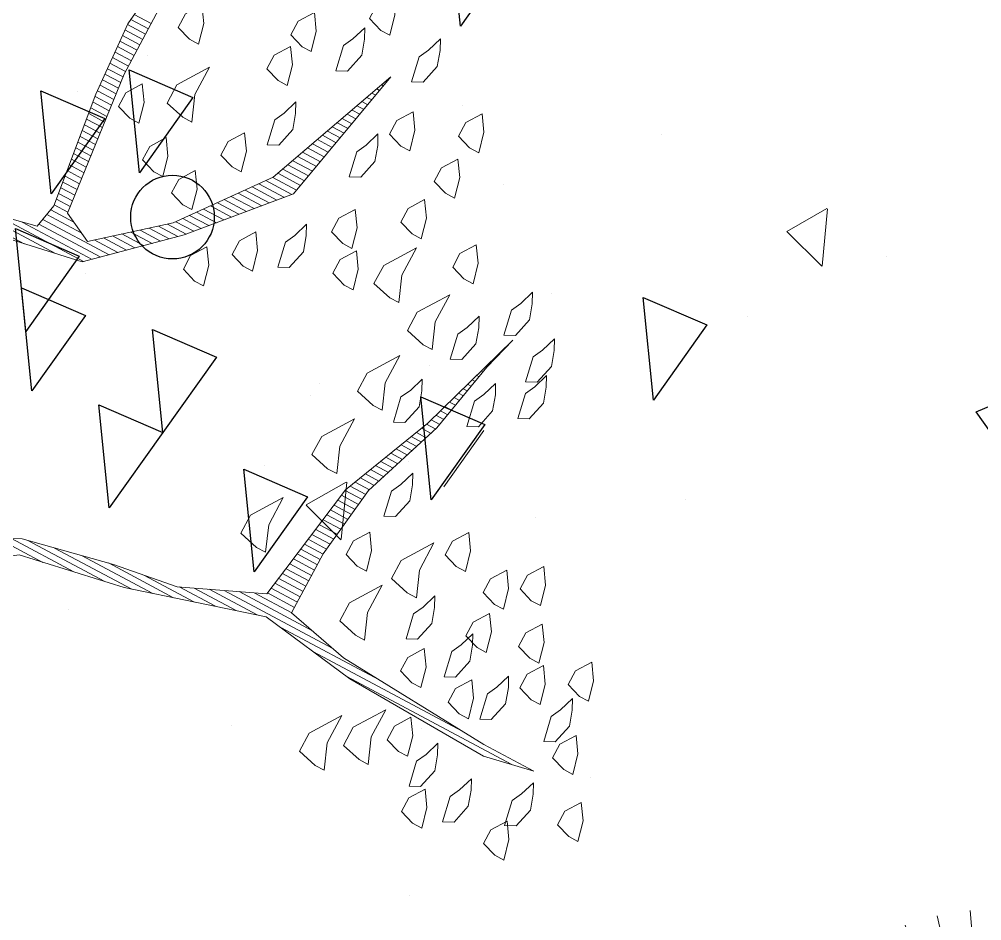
# Model space of a CAD drawing. Header units: millimetres. Extents: x 111 to 1506, y 14 to 566.
# Drawn here: x 251.087 to 252.194, y 195.896 to 196.932 of the extents above; entities that cross this region are included whole.
import ezdxf

# ---------------------------------------------------------------- set-up
doc = ezdxf.new("R2010")
doc.units = ezdxf.units.MM
for name, color, linetype, lineweight in [('ARBOLES', 78, 'Continuous', 5), ('G', 254, 'Continuous', 5), ('PALMERAS114', 114, 'Continuous', 5)]:
    doc.layers.add(name, color=color, linetype=linetype, lineweight=lineweight)
doc.layers.add('FURN', color=253, linetype='Continuous')
doc.styles.add('ATTR', font='romans.shx', dxfattribs={"width": 0.8, "height": 2.52})

# ---------------------------------------------------------------- blocks, each defined once
blk = doc.blocks.new('*X16')
at = {"color": 0}
for p, q in [((18.33, 17.82), (18.3316, 17.82)), ((18.3261, 17.81), (18.3296, 17.81)), ((18.3182, 17.79), (18.3254, 17.79)), ((18.3221, 17.8), (18.3275, 17.8)), ((18.3143, 17.78), (18.3234, 17.78)), ((18.3064, 17.76), (18.3192, 17.76)), ((18.3104, 17.77), (18.3213, 17.77)), ((18.2986, 17.74), (18.3151, 17.74)), ((18.3025, 17.75), (18.3171, 17.75)), ((18.2946, 17.73), (18.313, 17.73)), ((17.9093, 17.71), (17.9423, 17.71)), ((17.9105, 17.72), (17.9423, 17.72)), ((18.2868, 17.71), (18.3089, 17.71)), ((18.2907, 17.72), (18.3109, 17.72)), ((17.9083, 17.7), (17.9423, 17.7)), ((18.2829, 17.7), (18.3068, 17.7)), ((17.909, 17.69), (17.9423, 17.69)), ((17.9097, 17.68), (17.9423, 17.68)), ((18.275, 17.68), (18.3027, 17.68)), ((18.2789, 17.69), (18.3047, 17.69)), ((17.9103, 17.67), (17.9423, 17.67)), ((17.911, 17.66), (17.9423, 17.66)), ((18.2671, 17.66), (18.2985, 17.66)), ((18.2711, 17.67), (18.3006, 17.67)), ((17.9117, 17.65), (17.9423, 17.65)), ((18.2632, 17.65), (18.2965, 17.65)), ((17.9123, 17.64), (17.9423, 17.64)), ((17.913, 17.63), (17.9423, 17.63)), ((18.2554, 17.63), (18.2923, 17.63)), ((18.2593, 17.64), (18.2944, 17.64)), ((17.9137, 17.62), (17.9428, 17.62)), ((18.2514, 17.62), (18.2903, 17.62)), ((17.9143, 17.61), (17.9438, 17.61)), ((17.915, 17.6), (17.9448, 17.6)), ((18.2436, 17.6), (18.2861, 17.6)), ((18.2475, 17.61), (18.2882, 17.61)), ((17.9157, 17.59), (17.9459, 17.59)), ((17.9163, 17.58), (17.9469, 17.58)), ((18.2317, 17.58), (18.2805, 17.58)), ((18.2394, 17.59), (18.284, 17.59)), ((17.9172, 17.57), (17.9479, 17.57)), ((18.2241, 17.57), (18.2717, 17.57)), ((17.9186, 17.56), (17.949, 17.56)), ((17.9199, 17.55), (17.95, 17.55)), ((18.2088, 17.55), (18.254, 17.55)), ((18.2164, 17.56), (18.2628, 17.56)), ((17.9212, 17.54), (17.951, 17.54)), ((18.2011, 17.54), (18.2452, 17.54)), ((17.9225, 17.53), (17.9521, 17.53)), ((17.9238, 17.52), (17.9531, 17.52)), ((18.1858, 17.52), (18.2276, 17.52)), ((18.1935, 17.53), (18.2364, 17.53)), ((18.7099, 17.52), (18.7105, 17.52)), ((18.7131, 17.53), (18.7134, 17.53)), ((17.9251, 17.51), (17.9541, 17.51)), ((17.9264, 17.5), (17.9552, 17.5)), ((18.1706, 17.5), (18.2099, 17.5)), ((18.1782, 17.51), (18.2187, 17.51)), ((18.7035, 17.5), (18.7048, 17.5)), ((18.7067, 17.51), (18.7077, 17.51)), ((17.9277, 17.49), (17.9562, 17.49)), ((18.1629, 17.49), (18.2011, 17.49)), ((18.7003, 17.49), (18.7019, 17.49)), ((17.929, 17.48), (17.9572, 17.48)), ((17.9303, 17.47), (17.9583, 17.47)), ((18.1476, 17.47), (18.1834, 17.47)), ((18.1553, 17.48), (18.1923, 17.48)), ((18.694, 17.47), (18.6971, 17.47)), ((18.6971, 17.48), (18.6991, 17.48)), ((17.9316, 17.46), (17.9593, 17.46)), ((18.14, 17.46), (18.1746, 17.46)), ((18.6908, 17.46), (18.6951, 17.46)), ((17.9329, 17.45), (17.9604, 17.45)), ((17.9342, 17.44), (17.9614, 17.44)), ((18.1221, 17.44), (18.157, 17.44)), ((18.1323, 17.45), (18.1658, 17.45)), ((18.6844, 17.44), (18.6911, 17.44)), ((18.6876, 17.45), (18.6931, 17.45)), ((17.9355, 17.43), (17.9624, 17.43)), ((18.1103, 17.43), (18.1467, 17.43)), ((18.6812, 17.43), (18.6891, 17.43)), ((17.9368, 17.42), (17.9635, 17.42)), ((17.9381, 17.41), (17.9645, 17.41)), ((18.0867, 17.41), (18.1253, 17.41)), ((18.0985, 17.42), (18.136, 17.42)), ((18.6749, 17.41), (18.6851, 17.41)), ((18.6781, 17.42), (18.6871, 17.42)), ((17.9394, 17.4), (17.9655, 17.4)), ((17.9407, 17.39), (17.9666, 17.39)), ((18.063, 17.39), (18.1038, 17.39)), ((18.0748, 17.4), (18.1146, 17.4)), ((18.6685, 17.39), (18.6811, 17.39)), ((18.6717, 17.4), (18.6831, 17.4)), ((17.942, 17.38), (17.9676, 17.38)), ((18.0512, 17.38), (18.0931, 17.38)), ((18.6653, 17.38), (18.6791, 17.38)), ((17.9387, 17.36), (18.004, 17.36)), ((17.9407, 17.37), (17.984, 17.37)), ((18.0276, 17.36), (18.0717, 17.36)), ((18.0394, 17.37), (18.0824, 17.37)), ((18.659, 17.36), (18.6751, 17.36)), ((18.6621, 17.37), (18.6771, 17.37)), ((17.9367, 17.35), (18.061, 17.35)), ((18.6555, 17.35), (18.6727, 17.35)), ((17.9087, 17.33), (18.0396, 17.33)), ((17.9347, 17.34), (18.0503, 17.34)), ((18.6471, 17.33), (18.6656, 17.33)), ((18.6513, 17.34), (18.6692, 17.34)), ((17.8487, 17.31), (17.9816, 17.31)), ((17.8637, 17.32), (18.0288, 17.32)), ((18.6387, 17.31), (18.6586, 17.31)), ((18.6429, 17.32), (18.6621, 17.32)), ((17.8387, 17.3), (17.9283, 17.3)), ((18.6345, 17.3), (18.6551, 17.3)), ((18.626, 17.28), (18.648, 17.28)), ((18.6303, 17.29), (18.6515, 17.29)), ((18.6218, 17.27), (18.6445, 17.27)), ((18.6134, 17.25), (18.6374, 17.25)), ((18.6176, 17.26), (18.6409, 17.26)), ((18.605, 17.23), (18.6303, 17.23)), ((18.6092, 17.24), (18.6339, 17.24)), ((18.6008, 17.22), (18.6268, 17.22)), ((18.5924, 17.2), (18.6215, 17.2)), ((18.5966, 17.21), (18.6233, 17.21)), ((18.5884, 17.19), (18.6202, 17.19)), ((18.5853, 17.17), (18.6175, 17.17)), ((18.5868, 17.18), (18.6189, 17.18)), ((18.5821, 17.15), (18.6149, 17.15)), ((18.5837, 17.16), (18.6162, 17.16)), ((18.5805, 17.14), (18.6135, 17.14)), ((18.5774, 17.12), (18.6109, 17.12)), ((18.5789, 17.13), (18.6122, 17.13)), ((18.5758, 17.11), (18.6095, 17.11)), ((18.5726, 17.09), (18.6069, 17.09)), ((18.5742, 17.1), (18.6082, 17.1)), ((18.571, 17.08), (18.6056, 17.08)), ((18.5679, 17.06), (18.6056, 17.06)), ((18.5695, 17.07), (18.6056, 17.07)), ((18.5647, 17.04), (18.6056, 17.04)), ((18.5663, 17.05), (18.6056, 17.05)), ((18.5632, 17.03), (18.6056, 17.03)), ((18.5598, 17.01), (18.6056, 17.01)), ((18.5615, 17.02), (18.6056, 17.02)), ((18.5582, 17), (18.6056, 17)), ((18.5548, 16.98), (18.6056, 16.98)), ((18.5565, 16.99), (18.6056, 16.99)), ((18.5125, 16.96), (18.6485, 16.96)), ((18.5353, 16.97), (18.6056, 16.97)), ((18.4896, 16.95), (18.6918, 16.95)), ((18.4439, 16.93), (18.523, 16.93)), ((18.4668, 16.94), (18.5567, 16.94)), ((18.6009, 16.94), (18.7864, 16.94)), ((18.6675, 16.93), (18.9464, 16.93)), ((18.4211, 16.92), (18.4892, 16.92)), ((18.7342, 16.92), (19.0449, 16.92)), ((18.2995, 16.9), (18.4217, 16.9)), ((18.3608, 16.91), (18.4555, 16.91)), ((18.2095, 16.88), (18.3542, 16.88)), ((18.2545, 16.89), (18.388, 16.89)), ((18.1645, 16.87), (18.3086, 16.87)), ((18.1192, 16.85), (18.2036, 16.85)), ((18.1392, 16.86), (18.2561, 16.86))]:
    blk.add_line(p, q, dxfattribs=at)
blk = doc.blocks.new('E1E')
at = {"layer": 'ARBOLES', "ltscale": 0.2}
for p, q in [((95.3825, 57.8989), (95.3825, 57.8989)), ((95.1169, 57.82), (95.1169, 57.82)), ((94.7808, 57.7703), (94.7808, 57.7703)), ((94.9516, 57.6149), (94.9516, 57.6149)), ((95.7341, 57.5948), (95.7341, 57.5948)), ((95.3729, 57.5622), (95.3729, 57.5622)), ((95.2847, 57.4872), (95.2267, 57.5419)), ((95.2942, 57.551), (95.227, 57.5425)), ((95.2854, 57.4877), (95.2946, 57.5508)), ((94.7552, 57.4724), (94.7552, 57.4724)), ((95.4096, 57.4529), (95.4096, 57.4529)), ((95.9403, 57.448), (95.9403, 57.448)), ((95.4163, 57.4332), (95.4163, 57.4332)), ((95.2543, 57.4023), (95.2543, 57.4023)), ((95.2247, 57.2935), (95.1969, 57.385)), ((95.9202, 57.3422), (95.9202, 57.3422)), ((95.7535, 57.3323), (95.7535, 57.3323)), ((95.0851, 57.311), (95.0851, 57.311)), ((95.3415, 57.2983), (95.3415, 57.2983)), ((94.9776, 57.1326), (94.9776, 57.1326)), ((95.3165, 57.1024), (95.3165, 57.1024)), ((95.4768, 57.0625), (95.4768, 57.0625)), ((95.5976, 57.0405), (95.5976, 57.0405)), ((95.1247, 56.908), (95.1247, 56.908)), ((95.3965, 56.8481), (95.3965, 56.8481)), ((95.1839, 56.7935), (95.1166, 56.785)), ((95.175, 56.7302), (95.1842, 56.7933)), ((95.1744, 56.7297), (95.1164, 56.7844)), ((95.072, 56.7062), (95.072, 56.7062))]:
    blk.add_line(p, q, dxfattribs=at)
for points in [[(95.5632, 58.0431), (95.4838, 57.9065), (95.3588, 57.8196), (95.2064, 57.6894), (95.0676, 57.651), (94.8696, 57.5706), (94.8103, 57.5286), (94.8819, 57.5605), (95.0958, 57.6402), (95.189, 57.6583), (95.2267, 57.5738), (95.2571, 57.4704), (95.2673, 57.3425), (95.2913, 57.2362), (95.2985, 57.1849), (95.2803, 57.3482), (95.2773, 57.495), (95.2418, 57.6273), (95.231, 57.6692), (95.3147, 57.761), (95.3935, 57.8117), (95.499, 57.8898), (95.6102, 58.0251)], [(95.8454, 57.6544), (95.75, 57.5886), (95.693, 57.4541), (95.6447, 57.3001), (95.6897, 57.0941), (95.6801, 57.308), (95.7154, 57.4563), (95.7681, 57.5655), (95.8158, 57.5633), (95.9193, 57.3834), (95.9802, 57.2468)], [(96.0243, 57.1651), (95.9714, 57.3364), (95.9215, 57.4311), (95.8354, 57.572), (95.8274, 57.6074), (95.8801, 57.6465), (95.909, 57.7217), (95.9538, 57.7962), (95.9957, 57.8071), (96.1128, 57.719), (96.1404, 57.6221), (96.1426, 57.5296)]]:
    blk.add_lwpolyline(points, dxfattribs=at)
for points in [[(95.0025, 57.7623), (95.0314, 57.7674), (95.0429, 57.7413), (95.0343, 57.6907), (95.0169, 57.7298), (94.9894, 57.7565)], [(94.9714, 57.7095), (95.0003, 57.7146), (95.0119, 57.6885), (95.0033, 57.6379), (94.9859, 57.677), (94.9584, 57.7037)], [(94.8565, 57.7051), (94.8789, 57.7072), (94.8876, 57.6877), (94.8832, 57.6624), (94.8616, 57.6761), (94.8435, 57.6993)], [(94.9201, 57.6321), (94.9208, 57.648), (94.8999, 57.6776), (94.8898, 57.6653), (94.8948, 57.6364), (94.91, 57.6198), (94.9223, 57.6097)], [(94.8529, 57.6255), (94.8536, 57.6414), (94.8326, 57.6711), (94.8225, 57.6588), (94.8276, 57.6299), (94.8428, 57.6132), (94.8551, 57.6031)], [(94.9469, 57.6596), (94.9693, 57.6618), (94.978, 57.6423), (94.9736, 57.6169), (94.9519, 57.6307), (94.9339, 57.6538)], [(95.2902, 57.641), (95.3192, 57.6461), (95.3307, 57.6201), (95.3221, 57.5695), (95.3047, 57.6085), (95.2772, 57.6352)], [(94.7517, 57.6428), (94.7741, 57.645), (94.7828, 57.6255), (94.7785, 57.6002), (94.7568, 57.6139), (94.7387, 57.637)], [(94.7959, 57.5612), (94.7966, 57.5771), (94.7756, 57.6067), (94.7655, 57.5944), (94.7705, 57.5655), (94.7857, 57.5489), (94.798, 57.5388)], [(95.1103, 57.6076), (95.1392, 57.6127), (95.1508, 57.5867), (95.1421, 57.5361), (95.1248, 57.5751), (95.0973, 57.6019)], [(95.0105, 57.5866), (95.0329, 57.5888), (95.0416, 57.5693), (95.0373, 57.544), (95.0156, 57.5577), (94.9975, 57.5808)], [(94.9361, 57.5613), (94.9585, 57.5634), (94.9672, 57.5439), (94.9629, 57.5186), (94.9412, 57.5323), (94.9231, 57.5555)], [(95.0836, 57.51), (95.0843, 57.5259), (95.0633, 57.5556), (95.0532, 57.5433), (95.0583, 57.5144), (95.0735, 57.4977), (95.0858, 57.4876)], [(94.7091, 57.5459), (94.7315, 57.5481), (94.7402, 57.5286), (94.7359, 57.5033), (94.7142, 57.517), (94.6961, 57.5401)], [(94.9332, 57.4976), (94.934, 57.5135), (94.913, 57.5432), (94.9029, 57.5309), (94.9079, 57.502), (94.9231, 57.4853), (94.9354, 57.4752)], [(95.0099, 57.5006), (95.0106, 57.5165), (94.9896, 57.5461), (94.9795, 57.5338), (94.9846, 57.5049), (94.9998, 57.4883), (95.0121, 57.4782)], [(95.1841, 57.547), (95.2065, 57.5492), (95.2151, 57.5296), (95.2108, 57.5043), (95.1891, 57.5181), (95.171, 57.5412)], [(95.1125, 57.5151), (95.1414, 57.5202), (95.153, 57.4942), (95.1444, 57.4436), (95.127, 57.4826), (95.0995, 57.5093)], [(95.3157, 57.4965), (95.3446, 57.5015), (95.3561, 57.4755), (95.3475, 57.4249), (95.3301, 57.4639), (95.3026, 57.4907)], [(94.7865, 57.4946), (94.8089, 57.4968), (94.8176, 57.4773), (94.8133, 57.452), (94.7916, 57.4657), (94.7735, 57.4889)], [(94.8545, 57.447), (94.8552, 57.4629), (94.8342, 57.4925), (94.8241, 57.4802), (94.8292, 57.4513), (94.8444, 57.4347), (94.8567, 57.4246)], [(94.9933, 57.4854), (95.0157, 57.4876), (95.0243, 57.4681), (95.02, 57.4428), (94.9983, 57.4565), (94.9802, 57.4796)], [(94.8906, 57.4709), (94.913, 57.4731), (94.9217, 57.4535), (94.9174, 57.4282), (94.8957, 57.442), (94.8776, 57.4651)], [(95.2362, 57.4299), (95.2369, 57.4458), (95.2159, 57.4754), (95.2058, 57.4631), (95.2109, 57.4342), (95.2261, 57.4176), (95.2384, 57.4075)], [(95.6337, 57.4822), (95.6561, 57.4844), (95.6648, 57.4649), (95.6605, 57.4396), (95.6388, 57.4533), (95.6207, 57.4764)], [(94.9369, 57.4369), (94.9593, 57.4391), (94.968, 57.4196), (94.9637, 57.3943), (94.942, 57.408), (94.9239, 57.4311)], [(95.0996, 57.4392), (95.122, 57.4414), (95.1306, 57.4219), (95.1263, 57.3966), (95.1046, 57.4103), (95.0865, 57.4334)], [(95.7877, 57.4339), (95.8102, 57.4361), (95.8188, 57.4166), (95.8145, 57.3913), (95.7928, 57.405), (95.7747, 57.4281)], [(95.0258, 57.4298), (95.0482, 57.4319), (95.0569, 57.4124), (95.0526, 57.3871), (95.0309, 57.4008), (95.0128, 57.424)], [(95.727, 57.4302), (95.7494, 57.4324), (95.7581, 57.4129), (95.7538, 57.3876), (95.7321, 57.4013), (95.714, 57.4245)], [(94.8531, 57.4152), (94.8755, 57.4174), (94.8842, 57.3978), (94.8798, 57.3725), (94.8581, 57.3863), (94.8401, 57.4094)], [(95.6085, 57.4164), (95.6309, 57.4186), (95.6396, 57.3991), (95.6353, 57.3738), (95.6136, 57.3875), (95.5955, 57.4106)], [(95.8666, 57.4144), (95.889, 57.4166), (95.8976, 57.3971), (95.8933, 57.3718), (95.8716, 57.3855), (95.8535, 57.4086)], [(95.3461, 57.3931), (95.375, 57.3982), (95.3866, 57.3722), (95.3779, 57.3216), (95.3606, 57.3606), (95.3331, 57.3873)], [(94.9984, 57.3864), (95.0208, 57.3885), (95.0295, 57.369), (95.0252, 57.3437), (95.0035, 57.3575), (94.9854, 57.3806)], [(95.3309, 57.3396), (95.3317, 57.3555), (95.3107, 57.3851), (95.3006, 57.3728), (95.3056, 57.3439), (95.3208, 57.3273), (95.3331, 57.3172)], [(95.5984, 57.334), (95.5991, 57.3499), (95.5781, 57.3795), (95.568, 57.3672), (95.5731, 57.3383), (95.5883, 57.3217), (95.6006, 57.3116)], [(95.8225, 57.3559), (95.8514, 57.3609), (95.863, 57.3349), (95.8544, 57.2843), (95.837, 57.3233), (95.8095, 57.3501)], [(95.7264, 57.3442), (95.7488, 57.3464), (95.7575, 57.3269), (95.7531, 57.3016), (95.7314, 57.3153), (95.7134, 57.3384)], [(95.5023, 57.3224), (95.5247, 57.3246), (95.5334, 57.305), (95.5291, 57.2797), (95.5074, 57.2935), (95.4893, 57.3166)], [(95.2638, 57.2629), (95.2645, 57.2788), (95.2435, 57.3085), (95.2334, 57.2962), (95.2385, 57.2673), (95.2537, 57.2506), (95.266, 57.2405)], [(95.37, 57.2869), (95.3989, 57.2919), (95.4105, 57.2659), (95.4019, 57.2153), (95.3845, 57.2543), (95.357, 57.2811)], [(95.4495, 57.2833), (95.4785, 57.2884), (95.49, 57.2624), (95.4814, 57.2118), (95.464, 57.2508), (95.4365, 57.2775)], [(95.5486, 57.2884), (95.571, 57.2906), (95.5797, 57.2711), (95.5753, 57.2458), (95.5537, 57.2595), (95.5356, 57.2826)], [(95.7409, 57.2416), (95.7416, 57.2575), (95.7206, 57.2871), (95.7105, 57.2748), (95.7156, 57.2459), (95.7308, 57.2293), (95.7431, 57.2192)], [(95.9021, 57.2822), (95.9245, 57.2844), (95.9332, 57.2648), (95.9288, 57.2395), (95.9071, 57.2533), (95.8891, 57.2764)], [(95.3513, 57.224), (95.352, 57.2399), (95.331, 57.2695), (95.3209, 57.2572), (95.326, 57.2283), (95.3412, 57.2117), (95.3535, 57.2015)], [(95.2291, 57.2007), (95.2298, 57.2166), (95.2088, 57.2463), (95.1987, 57.234), (95.2038, 57.2051), (95.219, 57.1884), (95.2313, 57.1783)], [(95.6361, 57.1793), (95.6368, 57.1952), (95.6158, 57.2249), (95.6057, 57.2126), (95.6108, 57.1837), (95.626, 57.167), (95.6383, 57.1569)], [(95.7814, 57.2206), (95.8038, 57.2228), (95.8125, 57.2033), (95.8082, 57.178), (95.7865, 57.1917), (95.7684, 57.2149)], [(95.2624, 57.161), (95.2631, 57.1769), (95.2421, 57.2065), (95.232, 57.1942), (95.2371, 57.1653), (95.2523, 57.1487), (95.2646, 57.1386)], [(95.5002, 57.2045), (95.5226, 57.2067), (95.5313, 57.1872), (95.527, 57.1619), (95.5053, 57.1756), (95.4872, 57.1988)], [(95.3318, 57.1451), (95.3325, 57.1611), (95.3115, 57.1907), (95.3014, 57.1784), (95.3065, 57.1495), (95.3217, 57.1329), (95.334, 57.1227)], [(95.407, 57.1864), (95.4294, 57.1886), (95.4381, 57.1691), (95.4337, 57.1438), (95.412, 57.1575), (95.3939, 57.1806)], [(95.7981, 57.1657), (95.8205, 57.1679), (95.8292, 57.1484), (95.8248, 57.1231), (95.8031, 57.1368), (95.785, 57.1599)], [(95.6058, 57.1424), (95.6282, 57.1446), (95.6369, 57.1251), (95.6326, 57.0998), (95.6109, 57.1135), (95.5928, 57.1367)], [(95.7634, 57.1035), (95.7641, 57.1194), (95.7431, 57.149), (95.733, 57.1368), (95.7381, 57.1078), (95.7533, 57.0912), (95.7656, 57.0811)], [(95.5162, 57.1337), (95.5386, 57.1359), (95.5472, 57.1164), (95.5429, 57.0911), (95.5212, 57.1048), (95.5031, 57.1279)], [(95.6868, 57.0305), (95.6875, 57.0464), (95.6666, 57.076), (95.6564, 57.0637), (95.6615, 57.0348), (95.6767, 57.0182), (95.689, 57.008)], [(95.5451, 57.0687), (95.5675, 57.0709), (95.5762, 57.0513), (95.5719, 57.026), (95.5502, 57.0398), (95.5321, 57.0629)], [(95.749, 57.0659), (95.7714, 57.0681), (95.7801, 57.0486), (95.7757, 57.0233), (95.7541, 57.037), (95.736, 57.0601)]]:
    blk.add_lwpolyline(points, close=True, dxfattribs=at)
at = {"layer": 'ARBOLES', "ltscale": 0.2, "xscale": 0.8372139817761642, "yscale": 0.8372139817761642, "zscale": 0.8372139817761642, "rotation": 204.0028523145856}
blk.add_blockref('*X16', (103.6395, 76.9735), dxfattribs=at)
blk = doc.blocks.new('EVG7')
for p, q in [((-6.59, 19.1), (-16.71, 56.87)), ((-3.91, 19.67), (-9.01, 58.4)), ((1.55, 19.67), (6.65, 58.4)), ((4.23, 19.1), (14.35, 56.87)), ((-9.21, 18.3), (-24.14, 54.35)), ((6.85, 18.3), (21.78, 54.35)), ((-11.62, 16.99), (-31.18, 50.87)), ((9.26, 16.99), (28.82, 50.87)), ((-13.82, 15.38), (-37.7, 46.51)), ((-16, 13.74), (-43.6, 41.34)), ((-17.84, 11.7), (-48.78, 35.44)), ((15.48, 11.7), (46.42, 35.44)), ((17.04, 9.43), (50.78, 28.91)), ((-20.59, 6.96), (-56.61, 21.87)), ((18.24, 6.96), (54.25, 21.87)), ((-21.61, 4.39), (-59.13, 14.44)), ((19.8, 1.68), (58.31, 6.74)), ((-22.19, -1.09), (-61.18, -1.09)), ((19.83, -1.09), (58.82, -1.09)), ((-22.16, -3.85), (-60.66, -8.92)), ((19.8, -3.85), (58.31, -8.92)), ((19.25, -6.56), (56.78, -16.62)), ((-20.59, -9.13), (-56.61, -24.05)), ((-19.4, -11.61), (-53.14, -31.09)), ((-17.84, -13.87), (-48.78, -37.61)), ((15.48, -13.87), (46.42, -37.61)), ((-13.82, -17.56), (-37.7, -48.69)), ((11.46, -17.56), (35.35, -48.69)), ((13.64, -15.91), (41.25, -43.51)), ((-11.62, -19.17), (-31.18, -53.05)), ((9.26, -19.17), (28.82, -53.05)), ((-9.21, -20.47), (-24.14, -56.52)), ((-6.59, -21.27), (-16.71, -59.04)), ((-3.91, -21.84), (-9.01, -60.57)), ((-1.18, -22.12), (-1.18, -61.09)), ((4.23, -21.27), (14.35, -59.04)), ((6.85, -20.47), (21.78, -56.52))]:
    blk.add_line(p, q)
at = {"style": 'ATTR', "width": 0.8, "flags": 9}
blk.add_attdef('ESTCODE', (0, 0), '', height=0.7, dxfattribs=at)
blk = doc.blocks.new('PLANT')
for p, q in [((0.5847, 0.7357), (0.5092, 0.8105)), ((0.6278, 0.8031), (0.5847, 0.7357)), ((0.6066, 0.3313), (0.6084, 0.4113)), ((0.6084, 0.4113), (0.7118, 0.3868)), ((0.7118, 0.3868), (0.6066, 0.3313)), ((0.8087, 0.1375), (0.8104, 0.2175)), ((0.8104, 0.2175), (0.9138, 0.1929)), ((0.9138, 0.1929), (0.8087, 0.1375)), ((0.9622, -0.02), (0.964, 0.06)), ((0.964, 0.06), (1.0674, 0.0354)), ((0.2932, 0.0438), (0.3965, 0.0193)), ((1.0674, 0.0354), (0.9622, -0.02)), ((0.3965, 0.0193), (0.2914, -0.0362)), ((0.8531, -0.1775), (0.8549, -0.0975)), ((0.8549, -0.0975), (0.9583, -0.1221)), ((0.9583, -0.1221), (0.8531, -0.1775)), ((0.9565, -0.2021), (0.9583, -0.1221)), ((0.9583, -0.1221), (1.0617, -0.1466)), ((1.0617, -0.1466), (0.9565, -0.2021)), ((0.5864, -0.3148), (0.5882, -0.2348)), ((0.5882, -0.2348), (0.6916, -0.2594)), ((0.6916, -0.2594), (0.5864, -0.3148)), ((0.8653, -0.335), (0.867, -0.255)), ((0.867, -0.255), (0.9704, -0.2796)), ((0.8046, -0.3673), (0.8064, -0.2873)), ((0.8064, -0.2873), (0.9098, -0.3119)), ((0.9704, -0.2796), (0.8653, -0.335)), ((0.647, -0.3996), (0.6488, -0.3196)), ((0.6488, -0.3196), (0.7522, -0.3442)), ((0.9098, -0.3119), (0.8046, -0.3673)), ((0.7522, -0.3442), (0.647, -0.3996))]:
    blk.add_line(p, q)
blk.add_circle((0.7245, -0.2049), 0.0481)

msp = doc.modelspace()

# ---------------------------------------------------------------- hatches: boundary and pattern name
at = {"layer": 'G', "lineweight": 100, "ltscale": 1000}
h = msp.add_hatch(dxfattribs=at)
h.set_pattern_fill('AR-HBONE', color=256, scale=0.046, angle=-22.08523, style=0)
h.set_pattern_definition([(22.914772, (777.23143, 1670.63463), (0.097837146, 0.241122153), [0.552, -0.184]), (112.914772, (777.40091, 1670.70627), (0.097837146, 0.241122153), [0.552, -0.184])])
edge = h.paths.add_edge_path()
edge.add_line((221.74739, 201.07699), (222.24177, 203.56684))
edge.add_line((222.24177, 203.56684), (283.25265, 176.18215))
edge.add_line((283.25265, 176.18215), (282.61554, 174.27589))
edge.add_line((282.61554, 174.27589), (222.04443, 201.46319))

# ---------------------------------------------------------------- block references
at = {"layer": 'ARBOLES', "color": 0, "xscale": 0.8310831642732954, "yscale": 0.8310831642732954, "zscale": 0.8310831642732954, "rotation": 127.9147716791315}
msp.add_blockref('E1E', (337.81701, 163.28363), dxfattribs=at)
at = {"layer": 'FURN', "rotation": 247.9147716791316}
msp.add_blockref('PLANT', (251.72565, 197.29933), dxfattribs=at)
at = {"layer": 'PALMERAS114', "extrusion": (0, 0, -1), "xscale": -0.004880888891868356, "yscale": 0.004880888891718753, "zscale": -0.004880888891868356, "rotation": 324.9205878507974}
msp.add_blockref('EVG7', (-252.20828, 195.62346), dxfattribs=at)

doc.saveas('drawing.dxf')
